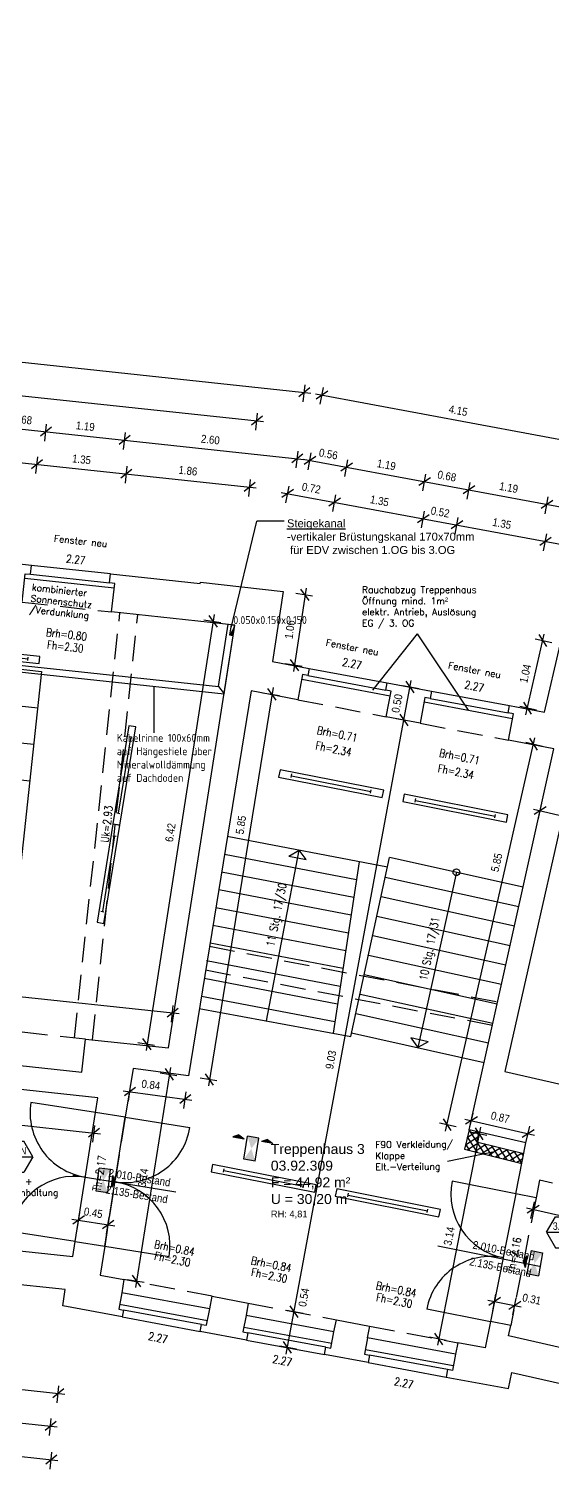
# Model space of a CAD drawing. Header units: metres. Extents: x -364 to -248, y 1030 to 1089.
# Drawn here: x -293.34 to -285.49, y 1056.8 to 1078.43 of the extents above; entities that cross this region are included whole.
import ezdxf
from ezdxf.enums import TextEntityAlignment as Align

# ---------------------------------------------------------------- set-up
doc = ezdxf.new("R2010")
doc.units = ezdxf.units.M
doc.header["$LTSCALE"] = 0.03
for name, pattern in [('AUSGEZOGEN', [0]), ('DOT', [0]), ('STRICHLINIE', [19.05, 12.7, -6.35])]:
    doc.linetypes.add(name, pattern=pattern)
doc.layers.get('0').update_dxf_attribs({"linetype": 'CONTINUOUS'})
for name, color, linetype in [('A_abriss', 44, '_ABBRUCH'), ('A_ansicht', 9, 'CONTINUOUS'), ('A_Bemaßung', 2, 'CONTINUOUS'), ('A_BRANDSCHUTZ', 10, 'CONTINUOUS'), ('A_Elektro', 1, 'CONTINUOUS'), ('A_fenster', 7, 'CONTINUOUS'), ('A_höhen', 3, 'CONTINUOUS'), ('A_MÖBEL', 1, 'CONTINUOUS'), ('A_NR_TÜR', 1, 'CONTINUOUS'), ('A_schraffur', 10, 'CONTINUOUS'), ('A_text', 5, 'CONTINUOUS'), ('A_treppe', 3, 'CONTINUOUS'), ('A_trockenbau', 2, 'CONTINUOUS'), ('A_Tuernummern', 1, 'CONTINUOUS'), ('A_TXT-TUER', 1, 'CONTINUOUS'), ('A_türen', 9, 'CONTINUOUS'), ('A_verdeckt', 8, 'STRICHLINIE'), ('A_wände', 6, 'CONTINUOUS'), ('E__DURCHBR', 2, 'CONTINUOUS'), ('E__LEUCHTEN', 6, 'AUSGEZOGEN'), ('E__VERSYS', 2, 'AUSGEZOGEN')]:
    doc.layers.add(name, color=color, linetype=linetype)
doc.styles.add('arial-n', font='ARIALN.TTF')
doc.styles.add('BOLDSIMP_FNT', font='TXT', dxfattribs={"height": 1})
doc.styles.add('ISO9', font='iso8.shx', dxfattribs={"height": 0.12})
doc.styles.add('NORM', font='simplex.shx', dxfattribs={"width": 0.7, "bigfont": 'bigfont.shx'})
doc.styles.add('PITSIMP8', font='PITSIMP8.SHX')
doc.styles.add('SIMPLEX', font='simplex.shx', dxfattribs={"height": 0.1})
doc.styles.get("Standard").update_dxf_attribs({"font": 'ARIAL.TTF', "height": 1})
doc.linetypes.add('_ABBRUCH', pattern='A,25,[101,cadkon.shx,S=3.5,R=0,X=0,Y=0],25', length=50)

# ---------------------------------------------------------------- blocks, each defined once
blk = doc.blocks.new('SLASH1')
at = {"layer": 'A_Bemaßung', "color": 2, "linetype": 'Continuous'}
for p, q in [((0.07663, 0.07663), (-0.07319, -0.07319)), ((0, -0.14068), (0, 0.11466))]:
    blk.add_line(p, q, dxfattribs=at)
blk = doc.blocks.new('Tür-Nr')
at = {"layer": 'A_NR_TÜR'}
for p, q in [((-0.057, -108.865), (0.077, -108.632)), ((0.077, -108.632), (0.347, -108.632)), ((0.481, -108.865), (0.347, -108.632)), ((-0.057, -108.865), (0.481, -108.865)), ((-0.057, -108.865), (0.077, -109.098)), ((0.481, -108.865), (0.347, -109.098)), ((0.077, -109.098), (0.347, -109.098))]:
    blk.add_line(p, q, dxfattribs=at)
at = {"layer": 'A_TXT-TUER', "style": 'arial-n', "flags": 4}
blk.add_attdef('TÜR-NR.', text='', height=0.113, dxfattribs=at).set_placement((0.211, -108.772), align=Align.MIDDLE_CENTER)
at = {"layer": 'A_TXT-TUER', "style": 'NORM', "width": 0.7}
for tag, flags, p in [('BRANDSCHUTZ', 4, (0.229, -108.981)), ('DIN', 5, (0.214, -109.198)), ('ABMESSUNG', 5, (0.214, -109.333)), ('MATERIAL', 5, (0.214, -109.467)), ('WANDART', 5, (0.214, -109.601)), ('SCHLOSS', 5, (0.214, -109.87)), ('ZARGE', 5, (0.214, -109.736)), ('BESCHLÄGE', 5, (0.214, -110.005)), ('SONSTIGES', 5, (0.214, -110.139))]:
    blk.add_attdef(tag, text='', height=0.0784, dxfattribs=dict(at, flags=flags)).set_placement(p, align=Align.MIDDLE_CENTER)
blk = doc.blocks.new('A$C70D86C85')
at = {"layer": 'E__VERSYS', "color": 3, "linetype": 'Continuous'}
for p, q in [((59.25, 18.267), (69.952, 17.123)), ((59.239, 18.168), (70.036, 17.014)), ((69.952, 17.123), (70.099, 18.06)), ((70.036, 17.014), (70.198, 18.044)), ((70.099, 18.06), (70.198, 18.044)), ((69.952, 17.123), (70.036, 17.014))]:
    blk.add_line(p, q, dxfattribs=at)
at = {"layer": 'E__VERSYS', "color": 7, "linetype": 'Continuous', "ltscale": 5}
blk.add_line((68.987, 16.43), (68.987, 17.126), dxfattribs=at)
at = {"layer": 'E__VERSYS', "color": 7, "insert": (68.427, 16.414), "char_height": 0.12, "attachment_point": 1}
blk.add_mtext('{\\Fiso8.shx;Kabelrinne 100x60mm\\Pauf Hängestiele über \\PMineralwolldämmung\\Pauf Dachdoden}', dxfattribs=at)
blk = doc.blocks.new('Deckendurchbruch')
for p, q in [((1, 1), (0, 1)), ((0, 1), (0, 0)), ((0, 0), (1, 0)), ((1, 0), (1, 1))]:
    blk.add_line(p, q)
blk.add_solid([(0, 0), (1, 1), (0, 1)])
blk = doc.blocks.new('A$C261B6F14')
at = {"layer": 'E__DURCHBR', "color": 2, "linetype": 'Continuous', "ltscale": 5}
ref = blk.add_blockref('Deckendurchbruch', (70.192, 18.039), dxfattribs=dict(at, xscale=0.05300000142002857, yscale=0.1499999999998636, zscale=1.1, rotation=171.2059939424837))
ref.add_attrib('EC_DIM', '0.050x0.150x0.150', (70.175, 18.059), dxfattribs={"color": 2, "linetype": 'Continuous', "height": 0.12, "rotation": 0.2029, "style": 'ISO9'})
blk = doc.blocks.new('A$C7E8237D9')
at = {"layer": 'E__VERSYS', "color": 7, "linetype": 'Continuous', "ltscale": 5}
for p in [(70.141, 18.003), (70.938, 19.603)]:
    blk.add_line(p, (70.528, 19.603), dxfattribs=at)
at = {"layer": 'E__VERSYS', "color": 7, "insert": (70.979, 19.11), "char_height": 0.12, "attachment_point": 7}
blk.add_mtext('{\\LSteigekanal\\P}-vertikaler Brüstungskanal 170x70mm \\P für EDV zwischen 1.OG bis 3.OG', dxfattribs=at)
blk = doc.blocks.new('PU1')
at = {"color": 3}
for p, q in [((-119, -55), (-119, 70)), ((-119, 70), (131, 70)), ((131, -55), (131, 70)), ((-119, -55), (131, -55)), ((-56, -87), (69, -87)), ((6, -118), (-56, -87)), ((6, -118), (69, -87))]:
    blk.add_line(p, q, dxfattribs=at)
for points in [[(-119, 70), (-119, -55), (131, -55), (131, 70)], [(69, -87), (-56, -87), (6, -118)]]:
    blk.add_solid(points, dxfattribs=at)
blk = doc.blocks.new('PL_PR')
at = {"color": 3}
for p, q in [((123, 155), (92, 217)), ((92, 217), (92, 92)), ((123, 155), (92, 92)), ((-127, -64), (-127, 61)), ((-127, 61), (123, 61)), ((123, -64), (123, 61)), ((-127, -64), (123, -64)), ((92, -220), (92, -95)), ((123, -158), (92, -95)), ((123, -158), (92, -220))]:
    blk.add_line(p, q, dxfattribs=at)
for points in [[(92, 92), (92, 217), (123, 155)], [(-127, 61), (-127, -64), (123, -64), (123, 61)], [(92, -95), (92, -220), (123, -158)]]:
    blk.add_solid(points, dxfattribs=at)
blk = doc.blocks.new('2DEL_458')
for p, q in [((-0.384, -0.236), (-0.384, 0.236)), ((0.384, -0.236), (0.384, 0.236)), ((-0.384, 0), (0.384, 0))]:
    blk.add_line(p, q)
blk.add_lwpolyline([(-0.5, -0.5), (0.5, -0.5), (0.5, 0.5), (-0.5, 0.5)], close=True)
at = {"style": 'PITSIMP8', "flags": 9}
for tag, p in [('RAUM/GRUPPE', (-0.03, 0.159)), ('BEZEICHNUNG', (-0.03, 0.179)), ('POS.NR.G-LV', (-0.03, 0.139)), ('VOLUMENSTROM', (-0.03, 0.039)), ('DRUCK/-STUFE', (-0.03, 0.019)), ('ANSCHLUSS', (-0.03, -0.001)), ('KENNUNG', (-0.03, 0.079)), ('LEISTUNG', (-0.03, 0.059)), ('FABRIKAT', (-0.03, 0.119)), ('TYP', (-0.03, 0.099)), ('SPANNUNG/FREQUENZ', (-0.03, -0.121)), ('TEMPERATUR', (-0.03, -0.061)), ('SCHUTZART', (-0.03, -0.101)), ('DREHZAHL', (-0.03, -0.081)), ('GROESSE', (-0.03, -0.021)), ('GEWICHT', (-0.03, -0.141)), ('DN', (-0.03, -0.041)), ('FREI', (-0.03, -0.161)), ('FREI', (-0.03, -0.181)), ('FREI', (-0.03, -0.201))]:
    blk.add_attdef(tag, text='', height=0.01, dxfattribs=at).set_placement(p, align=Align.MIDDLE)

msp = doc.modelspace()

# ---------------------------------------------------------------- hatches: boundary and pattern name
at = {"layer": 'A_schraffur', "linetype": 'Continuous'}
h = msp.add_hatch(dxfattribs=at)
h.set_pattern_fill('ANSI37', color=256, scale=0.025, style=0)
h.set_pattern_definition([(122.479, (-286.72911, 1061.9191), (-0.06696, -0.042623), []), (212.479, (-286.72911, 1061.9191), (0.042623, -0.06696), [])])
h.paths.add_polyline_path([(-286.61931, 1061.73759), (-286.58288, 1061.88559), (-286.72911, 1061.9191), (-286.80082, 1061.6278), (-285.93927, 1061.41572), (-285.91006, 1061.563)])

# ---------------------------------------------------------------- linework, layer by layer
at = {"layer": 'A_abriss', "ltscale": 0.3}
for p, q in [((-292.33852, 1062.179), (-293.30662, 1062.33073)), ((-292.64199, 1060.24271), (-292.33852, 1062.179)), ((-292.64199, 1060.24271), (-293.61019, 1060.39455))]:
    msp.add_line(p, q, dxfattribs=at)
for centre, radius, start, end in [((-292.33852, 1062.179), 0.97992, 171.09252, 261.092602), ((-292.64199, 1060.24271), 0.98002, 81.092664, 171.087072)]:
    msp.add_arc(centre, radius, start, end, dxfattribs=at)
at = {"layer": 'A_ansicht', "color": 9, "linetype": 'Continuous'}
for p, q in [((-292.11358, 1070.25836), (-293.29677, 1070.38474)), ((-289.1306, 1068.84035), (-287.96066, 1068.62312)), ((-287.29544, 1068.4996), (-286.12547, 1068.28237)), ((-290.62544, 1059.23346), (-291.94329, 1059.47558)), ((-291.934, 1059.11287), (-290.76405, 1058.89562)), ((-288.76052, 1058.89105), (-290.07837, 1059.13316)), ((-286.93736, 1058.5559), (-288.25525, 1058.798)), ((-290.06979, 1058.76673), (-288.89987, 1058.54948)), ((-288.24725, 1058.42829), (-287.07731, 1058.21106))]:
    msp.add_line(p, q, dxfattribs=at)
at = {"layer": 'A_Bemaßung', "linetype": 'Continuous'}
for p, q in [((-340.22316, 1078.4338), (-289.10413, 1072.97075)), ((-340.25615, 1077.93449), (-289.81733, 1072.54413)), ((-340.32943, 1077.43946), (-289.21039, 1071.97642)), ((-289.03734, 1072.95835), (-284.75901, 1072.16386)), ((-300.97069, 1072.73038), (-289.92399, 1071.54984)), ((-289.21938, 1071.97809), (-284.94103, 1071.18359)), ((-289.55223, 1071.4808), (-284.80751, 1070.5997)), ((-289.17815, 1070.0451), (-289.36611, 1068.79414)), ((-290.55617, 1069.64738), (-291.57836, 1063.10717)), ((-285.87809, 1068.14536), (-285.60409, 1069.35337)), ((-289.67218, 1068.55264), (-290.64297, 1062.57802)), ((-289.47697, 1058.55493), (-287.60082, 1068.658)), ((-287.08356, 1061.89696), (-285.74455, 1067.80015)), ((-340.33545, 1066.9996), (-292.2607, 1061.86188)), ((-285.76377, 1066.72797), (-285.22838, 1066.60653)), ((-301.81724, 1064.8092), (-291.08302, 1063.66205)), ((-340.75434, 1063.08008), (-292.79708, 1057.95494)), ((-291.21165, 1062.85306), (-291.73733, 1059.5544)), ((-341.39015, 1062.64518), (-292.91215, 1057.46438)), ((-291.91914, 1062.50431), (-290.89203, 1062.36386)), ((-341.97108, 1062.20442), (-292.90334, 1056.96059)), ((-286.79521, 1062.0793), (-285.74943, 1061.83896)), ((-286.55928, 1061.95968), (-287.20601, 1058.68706)), ((-285.87111, 1060.74805), (-268.46429, 1056.79971)), ((-292.69014, 1060.58013), (-292.04859, 1060.4793)), ((-286.44821, 1059.36302), (-285.94904, 1059.26393))]:
    msp.add_line(p, q, dxfattribs=at)
at = {"layer": 'A_Bemaßung'}
for p, q in [((-292.66924, 1061.23857), (-291.13018, 1060.98848)), ((-287.20282, 1060.17866), (-285.67342, 1059.87501))]:
    msp.add_line(p, q, dxfattribs=at)
at = {"layer": 'A_fenster', "color": 10, "linetype": 'Continuous'}
for p, q in [((-293.31107, 1070.25194), (-292.12796, 1070.12469)), ((-293.3975, 1070.19589), (-292.05534, 1070.05146)), ((-289.15067, 1068.73217), (-287.98076, 1068.5149)), ((-289.2421, 1068.67796), (-287.91488, 1068.43149)), ((-287.40696, 1068.33723), (-286.07972, 1068.09077)), ((-287.3155, 1068.39145), (-286.14558, 1068.17418))]:
    msp.add_line(p, q, dxfattribs=at)
at = {"layer": 'A_fenster', "linetype": 'Continuous'}
for p, q in [((-290.65794, 1059.05644), (-291.9758, 1059.29855)), ((-290.74447, 1059.00116), (-291.9148, 1059.21615)), ((-288.79304, 1058.71401), (-290.11091, 1058.95614)), ((-288.87957, 1058.65873), (-290.04992, 1058.87374)), ((-286.96989, 1058.37886), (-288.28777, 1058.62101)), ((-287.05643, 1058.32358), (-288.22676, 1058.53859))]:
    msp.add_line(p, q, dxfattribs=at)
at = {"layer": 'A_MÖBEL', "linetype": 'Continuous'}
for p, q in [((-301.19802, 1069.66217), (-293.14451, 1068.79561)), ((-301.25686, 1069.11533), (-293.20335, 1068.24877)), ((-293.14451, 1068.79561), (-293.61523, 1064.42086)), ((-301.3157, 1068.56848), (-293.26219, 1067.70192)), ((-301.37454, 1068.02164), (-293.32103, 1067.15508))]:
    msp.add_line(p, q, dxfattribs=at)
at = {"layer": 'A_text', "linetype": 'Continuous'}
for q in [(-288.18294, 1068.51178), (-286.74334, 1068.214)]:
    msp.add_line((-287.51191, 1069.36076), q, dxfattribs=at)
at = {"layer": 'A_text'}
msp.add_line((-287.05768, 1061.44751), (-286.35205, 1061.59457), dxfattribs=at)
at = {"layer": 'A_treppe', "linetype": 'Continuous'}
for p, q in [((-287.95633, 1065.86092), (-290.35855, 1066.32066)), ((-290.40184, 1066.05465), (-288.41946, 1065.67536)), ((-288.37881, 1065.94179), (-288.77098, 1063.36992)), ((-288.50512, 1063.3211), (-287.92412, 1066.00509)), ((-285.92061, 1065.55955), (-287.92412, 1066.00509)), ((-290.44512, 1065.78863), (-288.4601, 1065.40886)), ((-287.98806, 1065.70971), (-285.98483, 1065.27047)), ((-290.4884, 1065.52263), (-288.50073, 1065.14234)), ((-288.05136, 1065.4173), (-286.04969, 1064.9784)), ((-290.53168, 1065.25663), (-288.54136, 1064.87584)), ((-288.11467, 1065.12488), (-286.11455, 1064.68633)), ((-290.57496, 1064.99063), (-288.58199, 1064.60934)), ((-288.17796, 1064.83248), (-286.17943, 1064.39425)), ((-290.61825, 1064.72463), (-288.62264, 1064.34282)), ((-290.67064, 1064.46036), (-288.66328, 1064.0763)), ((-288.24126, 1064.54007), (-286.24428, 1064.10219)), ((-290.70482, 1064.19262), (-288.70392, 1063.8098)), ((-288.30454, 1064.24764), (-286.30914, 1063.81012)), ((-290.7481, 1063.92662), (-288.74457, 1063.5433)), ((-288.36784, 1063.95524), (-286.374, 1063.51805)), ((-290.77869, 1063.73859), (-288.50512, 1063.3211)), ((-288.43114, 1063.66283), (-286.43887, 1063.22597)), ((-288.494, 1063.37252), (-286.50421, 1062.9318))]:
    msp.add_line(p, q, dxfattribs=at)
at = {"layer": 'A_treppe', "color": 1, "linetype": 'Continuous'}
for p, q in [((-289.77259, 1063.55385), (-289.2825, 1066.11473)), ((-289.43558, 1066.02223), (-289.2825, 1066.11473)), ((-289.43558, 1066.02223), (-289.17442, 1065.97224)), ((-289.17442, 1065.97224), (-289.2825, 1066.11473)), ((-286.92237, 1065.78232), (-287.49909, 1063.15215)), ((-287.60359, 1063.29729), (-287.4991, 1063.15215)), ((-287.34377, 1063.24081), (-287.60359, 1063.29729)), ((-287.34377, 1063.24081), (-287.4991, 1063.15215))]:
    msp.add_line(p, q, dxfattribs=at)
msp.add_circle((-286.92237, 1065.78232), 0.05, dxfattribs=at)
at = {"layer": 'A_trockenbau'}
for p, q in [((-286.72911, 1061.9191), (-286.80082, 1061.6278)), ((-286.58288, 1061.88559), (-286.61931, 1061.73759)), ((-286.80082, 1061.6278), (-285.93927, 1061.41572)), ((-286.61931, 1061.73759), (-285.91006, 1061.563))]:
    msp.add_line(p, q, dxfattribs=at)
at = {"layer": 'A_türen', "color": 10, "linetype": 'Continuous'}
for p, q in [((-292.19809, 1060.1725), (-291.88914, 1062.10792)), ((-291.88914, 1062.10792), (-290.92148, 1061.95345)), ((-286.02972, 1060.95962), (-286.98705, 1061.14946)), ((-286.02972, 1060.95962), (-286.40943, 1059.04496)), ((-292.19809, 1060.1725), (-291.23029, 1060.0181)), ((-287.36675, 1059.23481), (-286.40943, 1059.04496))]:
    msp.add_line(p, q, dxfattribs=at)
for centre, radius, start, end in [((-291.88914, 1062.10792), 0.97992, 260.930549, 350.930631), ((-292.19809, 1060.1725), 0.98002, 350.936079, 80.930487), ((-286.02972, 1060.95962), 0.97597, 168.783676, 258.783667), ((-286.40943, 1059.04496), 0.97598, 78.781945, 169.000819)]:
    msp.add_arc(centre, radius, start, end, dxfattribs=at)
at = {"layer": 'A_verdeckt'}
for p, q in [((-293.43658, 1069.83302), (-292.09442, 1069.68857)), ((-292.65185, 1063.29718), (-291.97009, 1069.67556)), ((-292.38332, 1063.26848), (-291.70167, 1069.64666)), ((-289.29928, 1068.37007), (-287.97353, 1068.11557)), ((-287.46617, 1068.01819), (-286.14045, 1067.7637)), ((-290.62674, 1064.67244), (-286.30258, 1063.83965)), ((-290.68429, 1064.3188), (-286.38026, 1063.48989)), ((-292.48727, 1063.28096), (-294.57525, 1063.50409)), ((-291.88905, 1062.1085), (-292.19799, 1060.17307)), ((-285.72671, 1060.89953), (-286.10643, 1058.98486)), ((-290.58492, 1059.42224), (-291.91161, 1059.67294)), ((-290.04826, 1059.32082), (-288.72202, 1059.07022)), ((-288.22659, 1058.97661), (-286.9008, 1058.72609))]:
    msp.add_line(p, q, dxfattribs=at)
at = {"layer": 'A_wände', "linetype": 'Continuous'}
for points in [[(-293.97257, 1070.45692), (-293.98679, 1070.32485), (-293.90727, 1070.31626), (-293.95328, 1069.8886), (-293.43659, 1069.83303), (-293.3906, 1070.26055), (-293.31107, 1070.25195), (-293.29677, 1070.38474), (-293.97257, 1070.45692)], [(-292.12797, 1070.12469), (-292.11358, 1070.25837), (-290.76359, 1070.11417), (-290.76163, 1070.13272), (-289.52264, 1069.99572), (-289.68136, 1068.94261), (-289.1306, 1068.84035), (-289.15066, 1068.73217), (-289.22932, 1068.74679), (-289.29929, 1068.37001), (-290.00311, 1068.5051), (-290.94311, 1062.72811), (-291.77212, 1062.84111), (-291.88905, 1062.10851), (-292.33852, 1062.179), (-292.30363, 1062.40122), (-294.66621, 1062.6539)], [(-294.62838, 1063.00696), (-292.54039, 1062.78382), (-292.48727, 1063.28096), (-291.23896, 1063.14754), (-290.24473, 1069.48957), (-292.09443, 1069.68858), (-292.04844, 1070.1161), (-292.12797, 1070.12469)], [(-285.47951, 1061.11843), (-285.67452, 1061.16269), (-285.72671, 1060.89953), (-286.02972, 1060.95962), (-285.87811, 1061.72411), (-286.72911, 1061.9191), (-285.46012, 1067.6331), (-286.14045, 1067.7637), (-286.06692, 1068.15959), (-286.14558, 1068.17418), (-286.12547, 1068.28237), (-285.59964, 1068.18471), (-285.36382, 1069.19633)], [(-287.96066, 1068.6231), (-287.29543, 1068.4996), (-287.3155, 1068.39145), (-287.39415, 1068.40604), (-287.46617, 1068.01819), (-287.97354, 1068.11559), (-287.90209, 1068.5003), (-287.98076, 1068.51491), (-287.96066, 1068.6231)], [(-284.90758, 1068.4729), (-286.1959, 1062.79321), (-285.33784, 1062.59858)], [(-291.91481, 1059.21615), (-291.934, 1059.11288), (-292.82828, 1059.27893), (-292.79247, 1059.52529), (-293.74419, 1059.62693), (-293.75043, 1059.56835), (-295.31996, 1059.73598), (-295.30415, 1059.88387), (-295.22958, 1059.87591), (-295.20992, 1060.05986), (-295.1453, 1060.05294), (-295.12086, 1060.28163), (-292.6769, 1060.02045), (-292.64199, 1060.24271), (-292.198, 1060.17307), (-292.26712, 1059.74011), (-291.91162, 1059.67294), (-291.94329, 1059.47559), (-291.98858, 1059.22972), (-291.91481, 1059.21615)], [(-290.07838, 1059.13317), (-290.12367, 1058.88731), (-290.04992, 1058.87374), (-290.06979, 1058.76673), (-290.76405, 1058.89562), (-290.74447, 1059.00116), (-290.67071, 1058.9876), (-290.62049, 1059.23256), (-290.58492, 1059.42224), (-290.04826, 1059.32083), (-290.07838, 1059.13317)], [(-288.25524, 1058.798), (-288.30052, 1058.55215), (-288.22676, 1058.5386), (-288.24725, 1058.42829), (-288.89988, 1058.54949), (-288.87957, 1058.65874), (-288.80581, 1058.64518), (-288.76052, 1058.89105), (-288.72202, 1059.07023), (-288.22659, 1058.97661), (-288.26016, 1058.79892), (-288.25524, 1058.798)], [(-287.05643, 1058.32359), (-287.07732, 1058.21108), (-286.14139, 1058.03729), (-286.08876, 1058.28168), (-285.1623, 1058.07154), (-285.17812, 1058.00182), (-283.08481, 1057.527), (-283.04547, 1057.70051), (-283.11864, 1057.7171), (-283.07769, 1057.89744), (-283.14109, 1057.91183), (-283.09024, 1058.13616), (-286.13764, 1058.82744), (-286.10642, 1058.98487), (-286.40942, 1059.04496), (-286.48812, 1058.6481), (-286.90079, 1058.72609), (-286.93736, 1058.5559), (-286.98267, 1058.31003), (-287.05643, 1058.32359)]]:
    msp.add_lwpolyline(points, dxfattribs=at)

# ---------------------------------------------------------------- block references
at = {"layer": 'A_Bemaßung', "color": 7}
for p, rotation in [((-289.20356, 1072.98139), 353.8999999999999), ((-288.93902, 1072.94009), 349.48), ((-289.91677, 1072.55475), 353.8999999999999), ((-293.08245, 1072.39021), 353.8999999999999), ((-291.89926, 1072.26377), 353.8999999999999), ((-293.21552, 1071.90159), 353.8999999999999), ((-289.30983, 1071.98704), 353.8999999999999), ((-289.12105, 1071.95983), 349.48), ((-288.5703, 1071.85755), 349.48), ((-291.87326, 1071.75815), 353.8999999999999), ((-287.40037, 1071.64029), 349.48), ((-290.02342, 1071.56046), 353.8999999999999), ((-289.45391, 1071.46254), 349.48), ((-286.73515, 1071.51676), 349.48), ((-288.7493, 1071.33169), 349.48), ((-285.56519, 1071.2995), 349.48), ((-287.42207, 1071.08523), 349.48), ((-286.91413, 1070.99091), 349.48), ((-285.58692, 1070.74444), 349.48), ((-285.62621, 1069.25584), 77.22), ((-287.61908, 1068.55969), 79.48), ((-285.85597, 1068.24288), 77.22), ((-287.71092, 1068.06517), 79.48), ((-285.76667, 1067.70263), 77.22), ((-285.66625, 1066.70585), 347.2200000000001), ((-291.18247, 1063.67267), 353.8999999999999), ((-291.82006, 1062.49081), 352.237793), ((-290.99112, 1062.37737), 352.237793), ((-287.06143, 1061.99448), 77.22), ((-286.69775, 1062.05697), 347.0939959999999), ((-292.36013, 1061.87251), 353.8999999999999), ((-285.84691, 1061.86129), 347.0939959999999), ((-285.77358, 1060.72593), 347.2200000000001), ((-292.59135, 1060.56464), 351.087077), ((-292.14739, 1060.4948), 351.087077), ((-289.35941, 1059.18801), 79.48), ((-286.04713, 1059.28339), 348.7819379999999), ((-289.45871, 1058.65325), 79.48), ((-292.8965, 1057.96555), 353.8999999999999), ((-293.01158, 1057.47501), 353.8999999999999), ((-293.00278, 1056.97122), 353.8999999999999)]:
    msp.add_blockref('SLASH1', p, dxfattribs=dict(at, rotation=rotation))
at = {"layer": 'A_Bemaßung', "color": 7, "xscale": -1, "yscale": -1}
for p, rotation in [((-289.19306, 1069.94622), 81.429231), ((-290.57166, 1069.54859), 81.090291), ((-289.3512, 1068.89303), 81.429231), ((-289.68824, 1068.45394), 80.75809699999998), ((-291.56287, 1063.20597), 81.090291), ((-291.22742, 1062.75431), 80.930633), ((-290.62692, 1062.67672), 80.75809699999998), ((-286.57874, 1061.86159), 78.783085), ((-291.72157, 1059.65317), 80.930633), ((-287.18656, 1058.78516), 78.783085)]:
    msp.add_blockref('SLASH1', p, dxfattribs=dict(at, rotation=rotation))
at = {"layer": 'A_Bemaßung', "linetype": 'Continuous', "rotation": 348.7819379999999}
msp.add_blockref('SLASH1', (-286.35013, 1059.34357), dxfattribs=at)
at = {"layer": 'A_Elektro', "linetype": 'Continuous'}
for name in ['A$C7E8237D9', 'A$C261B6F14', 'A$C70D86C85']:
    msp.add_blockref(name, (-360.44279, 1051.44521), dxfattribs=at)
at = {"layer": 'A_Tuernummern'}
ref = msp.add_blockref('Tür-Nr', (-293.7584, 1170.3803), dxfattribs=at)
ref.add_attrib('TÜR-NR.', '3.20N', dxfattribs={"layer": 'A_TXT-TUER', "height": 0.112896, "style": 'arial-n'}).set_placement((-293.54705, 1061.60795), align=Align.MIDDLE_CENTER)
ref.add_attrib('BRANDSCHUTZ', 'RS', dxfattribs={"layer": 'A_TXT-TUER', "height": 0.1, "style": 'NORM', "width": 0.7}).set_placement((-293.52974, 1061.39937), align=Align.MIDDLE_CENTER)
ref = msp.add_blockref('Tür-Nr', (-285.51333, 1169.24812), dxfattribs=at)
ref.add_attrib('TÜR-NR.', '3.21N', dxfattribs={"layer": 'A_TXT-TUER', "height": 0.112896, "style": 'arial-n'}).set_placement((-285.30197, 1060.47578), align=Align.MIDDLE_CENTER)
ref.add_attrib('BRANDSCHUTZ', 'RS', dxfattribs={"layer": 'A_TXT-TUER', "height": 0.1, "style": 'NORM', "width": 0.7}).set_placement((-285.28466, 1060.26719), align=Align.MIDDLE_CENTER)
at = {"layer": 'E__LEUCHTEN', "color": 1, "linetype": 'Continuous', "ltscale": 0.1, "xscale": 1.491326499999952, "yscale": 0.1053807999999208, "zscale": 1.4913265, "rotation": 353.9999999999997}
msp.add_blockref('2DEL_458', (-293.91664, 1069.046), dxfattribs=at)
at = {"layer": 'E__LEUCHTEN', "color": 1, "linetype": 'Continuous', "xscale": 1.492817826500037, "yscale": 0.1054861808001988, "zscale": 1.4928178265, "rotation": 260.772969254451}
for p in [(-291.90222, 1067.23542), (-292.14168, 1065.76136)]:
    msp.add_blockref('2DEL_458', p, dxfattribs=at)
at = {"layer": 'E__LEUCHTEN', "color": 2, "linetype": 'Continuous', "yscale": 0.11200000000008, "zscale": 1.585}
for p, xscale, rotation in [((-288.80104, 1067.11261), 1.585000000000014, 348.7889651893372), ((-286.9373, 1066.74321), 1.585000000000014, 348.7889651893372), ((-289.81442, 1061.19249), 1.584999999999958, 348.7889651893367), ((-287.95068, 1060.82308), 1.584999999999958, 348.7889651893367)]:
    msp.add_blockref('2DEL_458', p, dxfattribs=dict(at, xscale=xscale, rotation=rotation))
at = {"layer": 'E__LEUCHTEN', "color": 7, "linetype": 'Continuous', "ltscale": 5, "xscale": 0.001397000000014058, "yscale": 0.001396999999997206, "zscale": 0.001397, "rotation": 80.77231503052248}
msp.add_blockref('PL_PR', (-289.99958, 1061.63909), dxfattribs=at)
at = {"layer": 'E__LEUCHTEN', "xscale": 0.001400528303839453, "yscale": 0.001400528303747706, "zscale": 0.001400528304, "rotation": 82.87680821583132}
msp.add_blockref('PU1', (-292.20851, 1061.15176), dxfattribs=at)
at = {"layer": 'E__LEUCHTEN', "color": 7, "xscale": 0.001399470505810326, "yscale": 0.001399470505930367, "zscale": 0.001399470506, "rotation": 259.6776838222963}
msp.add_blockref('PU1', (-285.75509, 1059.92967), dxfattribs=at)

# ---------------------------------------------------------------- texts
at = {"layer": 'A_Bemaßung', "color": 7, "linetype": 'Continuous', "style": 'BOLDSIMP_FNT', "width": 0.9}
for s, rotation, p in [('0.68', 353.8, (-293.57867, 1072.49353)), ('4.15', 349.4, (-287.05085, 1072.64031)), ('1.19', 353.8, (-292.63895, 1072.3931)), ('2.60', 353.8, (-290.76287, 1072.19261)), ('1.35', 353.8, (-292.69504, 1071.89625)), ('0.56', 349.4, (-288.99834, 1071.9879)), ('1.19', 349.4, (-288.12789, 1071.82625)), ('1.86', 353.8, (-291.09899, 1071.72569)), ('0.68', 349.4, (-287.22043, 1071.65773)), ('0.72', 349.4, (-289.25428, 1071.47632)), ('1.19', 349.4, (-286.29273, 1071.48546)), ('1.35', 349.4, (-288.23077, 1071.28625)), ('0.52', 349.4, (-287.32077, 1071.11727)), ('1.35', 349.4, (-286.39562, 1070.94547)), ('1.06', 82.2, (-289.34441, 1069.27198)), ('1.04', 77.2, (-285.82512, 1068.60494)), ('0.50', 79.4, (-287.7442, 1068.15975)), ('5.85', 81.2, (-290.08163, 1066.3395)), ('6.42', 81.2, (-291.14015, 1066.22476)), ('5.85', 77.2, (-286.25596, 1065.77155)), ('9.03', 79.4, (-288.73686, 1062.81432)), ('0.84', 352.2, (-291.65799, 1062.51925)), ('0.87', 347.2, (-286.42147, 1062.04487)), ('3.14', 81.2, (-291.54952, 1061.04656)), ('0.45', 350.2, (-292.52422, 1060.60491)), ('3.14', 79.2, (-286.963, 1060.16895)), ('0.54', 79.4, (-289.14295, 1059.24954)), ('0.31', 348.2, (-285.9483, 1059.315))]:
    msp.add_text(s, height=0.12, rotation=rotation, dxfattribs=at).set_placement(p, align=Align.BOTTOM_LEFT)
at = {"layer": 'A_Bemaßung', "color": 7, "linetype": 'DOT', "style": 'BOLDSIMP_FNT', "width": 0.9}
for s, rotation, p in [('2.010-Bestand', 350.77043, (-292.15524, 1061.18254)), ('2.135-Bestand', 350.77043, (-292.196, 1060.93164)), ('2.010-Bestand', 348.77043, (-286.69108, 1060.10473)), ('2.135-Bestand', 348.77043, (-286.74058, 1059.8554))]:
    msp.add_text(s, height=0.12, rotation=rotation, dxfattribs=at).set_placement(p, align=Align.BOTTOM_LEFT)
at = {"layer": 'A_BRANDSCHUTZ', "linetype": 'Continuous', "char_height": 0.1, "attachment_point": 1, "style": 'SIMPLEX'}
for s, insert, width in [('Rauchabzug Treppenhaus\\PÖffnung mind. 1m\\fArial|b0|i0|c0|p34;²\\P\\Fsimplex.shx;elektr. Antrieb, Auslösung EG / 3. OG', (-288.33665, 1070.07076), 1.9185929), ('Glas +\\POffenhaltung', (-293.74144, 1061.19487), 1)]:
    msp.add_mtext(s, dxfattribs=dict(at, insert=insert, width=width))
at = {"layer": 'A_höhen', "linetype": 'Continuous', "style": 'SIMPLEX', "width": 0.8}
for s, rotation, p in [('2.27', 353.5, (-292.63247, 1070.47416)), ('Brh=0.80', 353.5, (-292.77011, 1069.3503)), ('Fh=2.30', 353.5, (-292.78948, 1069.16802)), ('2.27', 348.5, (-288.48777, 1068.91239)), ('2.27', 348.5, (-286.6526, 1068.57167)), ('Brh=0.71', 348.5, (-288.70812, 1067.85668)), ('Fh=2.34', 348.5, (-288.76364, 1067.63241)), ('Brh=0.71', 348.5, (-286.87297, 1067.51595)), ('Fh=2.34', 348.5, (-286.92849, 1067.29169)), ('Uk=2.93', 83.5, (-292.16693, 1066.50612)), ('Th=2.17', 80.7, (-292.27677, 1061.26641)), ('Th=2.16', 78.6, (-286.05755, 1060.03965)), ('Brh=0.84', 348.5, (-291.1511, 1060.14585)), ('Fh=2.30', 348.5, (-291.18181, 1059.97868)), ('Brh=0.84', 348.5, (-289.69785, 1059.90199)), ('Fh=2.30', 348.5, (-289.72855, 1059.73481)), ('Brh=0.84', 348.5, (-287.82258, 1059.52558)), ('Fh=2.30', 348.5, (-287.85331, 1059.35841)), ('2.27', 348.5, (-291.39817, 1058.80049)), ('2.27', 348.5, (-289.53328, 1058.45805)), ('2.27', 348.5, (-287.71012, 1058.1229))]:
    msp.add_text(s, height=0.12, rotation=rotation, dxfattribs=at).set_placement(p, align=Align.MIDDLE_CENTER)
at = {"layer": 'A_text', "linetype": 'Continuous', "char_height": 0.1, "attachment_point": 1, "style": 'SIMPLEX'}
for s, insert, width, rotation in [('{\\Fsimplex.shx;Fenster neu}', (-292.95138, 1070.84101), 1, 354), ('kombinierter\\PSonnenschutz\\P/Verdunklung', (-293.28512, 1070.10935), 1, 353.857607), ('{\\Fsimplex.shx;Fenster neu}', (-288.86783, 1069.28016), 1, 349.260186), ('{\\Fsimplex.shx;Fenster neu}', (-287.03264, 1068.9395), 1, 349.260186), ('F90 Verkleidung/ Klappe\\PElt.-Verteilung', (-288.13927, 1061.7465), 1.4068, 0.47872)]:
    msp.add_mtext(s, dxfattribs=dict(at, insert=insert, width=width, rotation=rotation))
at = {"layer": 'A_text', "linetype": 'Continuous', "insert": (-289.70597, 1061.70709), "char_height": 0.15, "width": 6.6459, "attachment_point": 1}
msp.add_mtext('Treppenhaus 3\\P03.92.309\\PF = 44,92 m²\\PU = 30,20 m\\P{\\H0.6667x;RH: 4,81}', dxfattribs=at)
at = {"layer": 'A_treppe', "color": 1, "linetype": 'Continuous', "style": 'SIMPLEX', "width": 0.8}
for s, p in [('11 Stg. 17/30', (-289.6217, 1065.14529)), ('10 Stg. 17/31', (-287.32677, 1064.63671))]:
    msp.add_text(s, height=0.12, rotation=78.8, dxfattribs=at).set_placement(p, align=Align.MIDDLE_CENTER)

doc.saveas('drawing.dxf')
